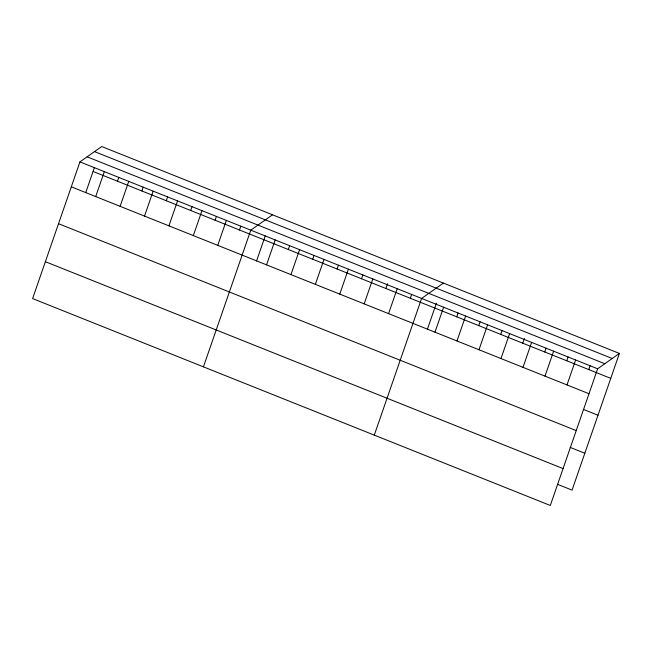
<?xml version="1.0" encoding="UTF-8"?>
<svg xmlns="http://www.w3.org/2000/svg" width="652" height="652" viewBox="0 0 652 652"><rect width="100%" height="100%" fill="white"/><g stroke="black" fill="none" stroke-linecap="round" stroke-linejoin="round"><path stroke-width="0.98" d="M79.935 161.883L32.6 298.575L550.304 505.471L597.631 368.787L619.4 353.425L101.696 146.529L79.935 161.883L597.631 368.787M85.722 192.674L94.393 167.629M95.705 196.578L104.336 171.639M117.466 181.223L118.794 177.385M120.107 206.334L128.746 181.395M141.875 190.971L143.204 187.14M144.516 216.081L153.147 191.15M166.284 200.726L167.613 196.888M168.917 225.837L177.556 200.897M190.686 210.482L192.014 206.643M193.326 235.592L201.965 210.653M215.095 220.237L216.423 216.399M217.735 245.348L226.366 220.409M239.496 229.993L240.824 226.154M203.44 366.848L250.775 230.164L272.536 214.801M256.562 260.947L265.234 235.91M266.546 264.851L275.177 239.92M288.314 249.496L289.643 245.657M290.947 274.606L299.586 249.667M312.715 259.252L314.044 255.413M315.356 284.362L323.995 259.423M337.125 269.007L338.453 265.168M339.765 294.117L348.396 269.178M361.526 278.754L362.854 274.924M364.166 303.873L372.805 278.934M385.935 288.51L387.598 283.718M388.576 313.62L397.207 288.681M410.336 298.266L411.665 294.427M374.281 435.128L421.616 298.437L443.384 283.082M427.402 329.227L436.408 303.221M434.982 332.17L443.621 307.231M456.75 316.815L458.079 312.976M456.987 340.963L465.618 316.024M478.747 325.609L480.076 321.77M478.984 349.757L487.623 324.818M500.752 334.403L502.081 330.564M500.989 358.551L509.628 333.612M522.757 343.197L524.42 338.396M522.994 367.345L531.624 342.406M544.754 351.99L546.083 348.152M544.99 376.139L553.629 351.2M566.759 360.776L568.088 356.946M566.995 384.933L575.634 359.994M588.764 369.57L590.093 365.739M619.4 353.425L572.065 490.117L557.403 484.257M94.516 151.598L612.22 358.494M87.115 156.814L604.82 363.718M93.065 171.468L610.761 378.364M71.296 186.822L589 393.726M583.328 409.383L597.998 415.242M58.525 223.701L576.229 430.597M570.166 447.378L584.836 453.238M45.371 261.697L563.075 468.592"/></g></svg>
